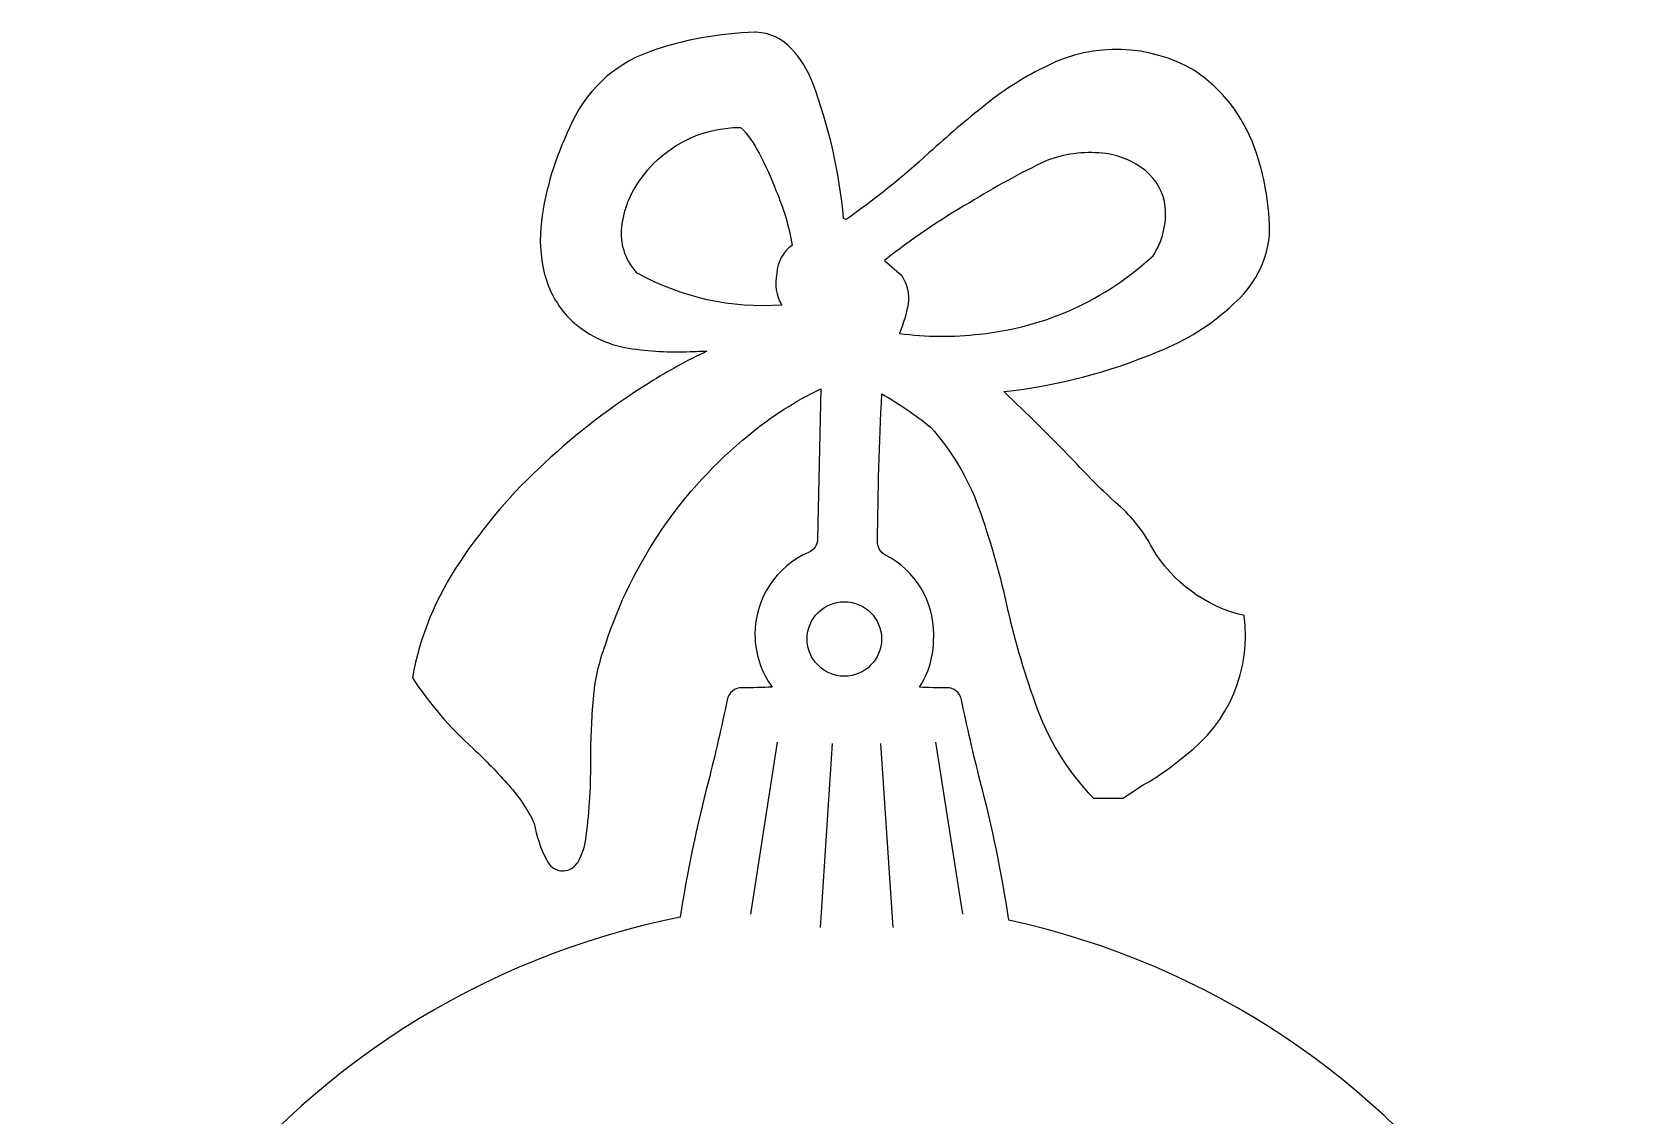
# Model space of a CAD drawing. Header units: inches. Extents: x 76.15 to 80.02, y -19.13 to -13.24.
# Drawn here: x 76.271 to 80.019, y -15.757 to -13.236 of the extents above; entities that cross this region are included whole.
import ezdxf

# ---------------------------------------------------------------- set-up
doc = ezdxf.new("R2010")
doc.units = ezdxf.units.IN
doc.header["$MEASUREMENT"] = 0
for name, color, linetype in [('1', 10, 'CONTINUOUS'), ('2', 7, 'CONTINUOUS'), ('3', 7, 'CONTINUOUS')]:
    doc.layers.add(name, color=color, linetype=linetype)

msp = doc.modelspace()

# ---------------------------------------------------------------- linework, layer by layer
at = {"layer": '1', "linetype": 'Continuous'}
for points in [[(78.00496249594028, -14.88773364767841), (77.94249344874504, -15.28726977341049)], [(78.13302368217558, -14.89085545911306), (78.10491276544406, -15.31848348739622)], [(78.24549026723219, -14.89085545911306), (78.2736011839637, -15.31848348739622)], [(78.37355145346748, -14.88773364767841), (78.43602050066272, -15.28726977341049)]]:
    msp.add_lwpolyline(points, dxfattribs=at)
at = {"layer": '2'}
for points in [[(78.01553629777536, -13.87058647186537, -0.1466789999999999), (77.67942529777537, -13.79625747186536, -0.2116810000000047), (77.64282329777535, -13.69662947186536, -0.1367660000000083), (77.68237729777536, -13.58445347186536, -0.2520910000000023), (77.91970329777536, -13.45736847186536, -0.0850120000000045), (77.96280929777537, -13.51741947186537, -0.0298719999999995), (78.00195629777535, -13.60390647186537, -0.0599880000000012), (78.03984229777535, -13.73169847186536, 0.2351849999999923), (78.00379829777536, -13.79719247186536, 0.188905999999989)], [(78.47671529777537, -13.93796847186536, 0.1631919999999999), (78.87942529777534, -13.75597947186536, 0.1675839999999896), (78.90804329777536, -13.64214647186537, 0.1917909999999993), (78.86152529777536, -13.55776047186537, 0.1471629999999967), (78.76174529777536, -13.51725047186536, 0.1177689999999999), (78.63057429777535, -13.53504247186537, 0.029011), (78.45248129777536, -13.63260147186537, 0.0381609999999999), (78.25442529777534, -13.76709247186536), (78.29470329777536, -13.80181447186537, -0.1850359999999954), (78.30926829777536, -13.86794147186537, -0.0585529999999998), (78.29005929777537, -13.93410547186536, 7.8e-05), (78.28914729777537, -13.93653547186536, 0.06352)]]:
    msp.add_lwpolyline(points, format="xyb", close=True, dxfattribs=at)
at = {"layer": '2', "linetype": 'Continuous'}
msp.add_circle((78.16113628225479, -14.64743845634918), 0.086603015520553, dxfattribs=at)
at = {"layer": '3'}
msp.add_lwpolyline([(78.0383738707266, -13.2743946376193, 0.2011740000000114), (77.95563634313356, -13.23586594677626), (77.95357912613764, -13.23585393006906, 0.0781297469475376), (77.70746832674537, -13.28140756107775, 0.2125377180709823), (77.52173539149825, -13.45844774015638, 0.0810864861895633), (77.45608210591934, -13.67620403536283, 0.0884749697861799), (77.46282046605813, -13.79565567886119, 0.135045595870814), (77.52239199245236, -13.90286024321333, 0.1532981198494867), (77.65930274882368, -13.9709813574673, 0.0477903259143267), (77.80255923497627, -13.97893946437127, -0.0174318944928977), (77.8410356704501, -13.97807354920927, 0.0318545555965227), (77.70762448454298, -14.05132908138388, 0.0478107788332056), (77.46412536803388, -14.23747573476851, 0.0605160575863014), (77.26601690963074, -14.46866531976146, 0.1054422144160185), (77.15607387059762, -14.73767802119832, 0.0654374656310338), (77.29734497269392, -14.90213813560649, -0.0223100000000001), (77.38103124683977, -14.98867148670022, -0.0694618059143517), (77.43955521853985, -15.07646111748589, 0.079475494663747), (77.46847355976482, -15.16205458567277, 0.5908184736374807), (77.53932775307271, -15.16928913257665), (77.54070736107232, -15.16710786249725, 0.1064007422862411), (77.56043048789167, -15.10571740396673, 0.0354177979720402), (77.5711022671034, -14.92545125538161, -0.0191428230855631), (77.57709432151312, -14.78642956929703, -0.0689985964670746), (77.60501086621862, -14.66137104326345, -0.1457256898272988), (77.93905254195494, -14.1729031482081, -0.0624212378630887), (78.10680791808063, -14.0654672582981), (78.09899669949945, -14.41483535124117, -0.2922748883148583), (78.07798962333968, -14.44613794209577, 0.2986268531066584), (77.9531112991314, -14.63672367794071, 0.1593862656071655), (77.99330248421442, -14.75947939357709, -0.0141658541195217), (77.92305690680755, -14.76087355586339, 0.3587497887603366), (77.88846797644958, -14.78886782468353, -0.0126374434326976), (77.84480558363919, -14.97810348571678, 0.0258204695751436), (77.77927411522273, -15.29476618547768, 9.697408986969993), (78.54404468501124, -15.30162709442844, 0.0263746370537007), (78.47746698087039, -14.97810348571679, -0.0126374434326977), (78.43380458805999, -14.78886782468354, 0.3587497887603367), (78.39921565770202, -14.76087355586339, -0.0127705114375999), (78.3358836594976, -14.75979337509128, 0.1438316092704822), (78.36888679036196, -14.64743845634918, 0.0128906240265136), (78.3691642976218, -14.63671756972271, 0.2807628287016505), (78.25708802351247, -14.45229871016843, -0.2823734305981784), (78.23822543604162, -14.42091860040253, -0.0101175418379839), (78.24833724208989, -14.07734568598761, -0.0410924131655794), (78.36152866832128, -14.15450642398574, -0.0960734557184778), (78.473659835328, -14.34190411107115, -0.030316922839211), (78.5378638364997, -14.56388774477689, 0.0337525408700129), (78.60449107857572, -14.79446091458854, 0.1125641109256969), (78.74058361431315, -15.01778647186552), (78.80982659123929, -15.01778647186537, -0.0058466596085967), (78.8562389994049, -14.98707552453097, 0.0533947212950065), (78.9543631438283, -14.91824313963111, 0.2732262890982279), (79.09154383413329, -14.59317259021911, -0.2053127245004703), (78.87786652874831, -14.43598183133763, 0.1005283428281455), (78.79094637718245, -14.3288941769961, -0.0202322390249787), (78.69129604205415, -14.22906755029177, 0.0087575228590251), (78.53249104434005, -14.07181592178783, 0.0729174048433967), (78.89145663926743, -13.9787033019656, 0.0963374027822557), (79.066042929239, -13.86885208851234, 0.187021000000005), (79.15073141753862, -13.70969676711284, 0.0884479218424463), (79.11501294741694, -13.502508419956, 0.1580920550572874), (78.97568631679604, -13.32479711632798, 0.2522969034363991), (78.63377829125145, -13.31376479962752, 0.0569676309183309), (78.4901350391329, -13.40401405121616, 0.0153060115907644), (78.358031722369, -13.51637356459808, -0.0338483080018866), (78.16517274937266, -13.67190982142494), (78.15928604461084, -13.66916936507398, 0.0673252009735668), (78.08768399340563, -13.35414945876229, 0.0919959999999991), (78.03838986893943, -13.27441224481791)], format="xyb", dxfattribs=at)

doc.saveas('drawing.dxf')
